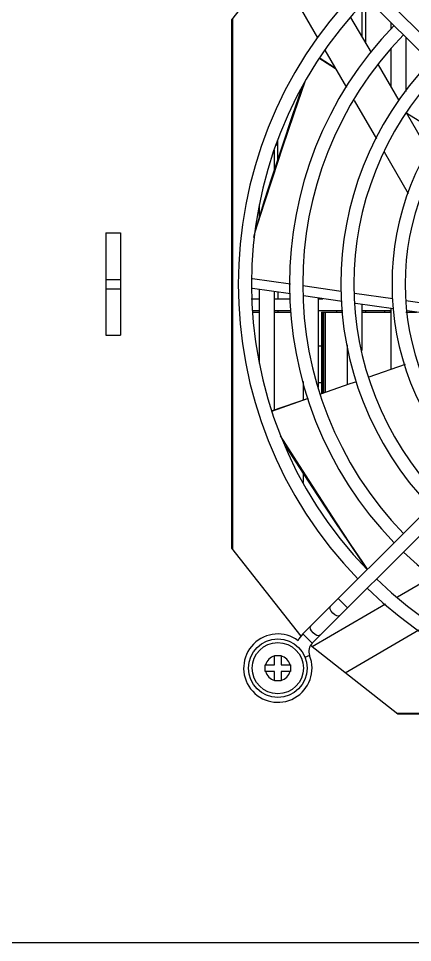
# Model space of a CAD drawing. Header units: millimetres. Extents: x 0 to 141, y -1 to 90.
# Drawn here: x 16.5 to 21.88, y 29.7 to 42.33 of the extents above; entities that cross this region are included whole.
import ezdxf

# ---------------------------------------------------------------- set-up
doc = ezdxf.new("R2010")
doc.units = ezdxf.units.MM

msp = doc.modelspace()

# ---------------------------------------------------------------- linework, layer by layer
for p, q in [((20.51, 43.607), (24.647, 39.471)), ((19.41, 42.31), (20.351, 43.505)), ((20.383, 43.48), (24.519, 39.343)), ((20.003, 43.064), (20.583, 42.067)), ((21.24, 42.576), (21.24, 41.998)), ((21.19, 42.529), (21.19, 42.084)), ((19.41, 35.09), (19.41, 42.31)), ((19.423, 42.327), (19.423, 35.073)), ((21.318, 41.864), (21.039, 42.344)), ((21.59, 42.193), (21.59, 42.273)), ((21.79, 42.073), (21.79, 41.331)), ((20.683, 41.895), (20.979, 41.385)), ((21.59, 41.396), (21.59, 41.926)), ((20.829, 41.643), (20.601, 41.787)), ((20.824, 41.652), (20.604, 41.792)), ((21.699, 41.209), (21.415, 41.696)), ((20.262, 41.029), (20.418, 41.484)), ((21.081, 41.211), (21.386, 40.687)), ((22.09, 40.536), (21.797, 41.041)), ((22.24, 40.759), (21.801, 41.033)), ((20.04, 40.6), (20.013, 40.6)), ((20.04, 40.4), (20.04, 40.662)), ((19.99, 40.529), (19.99, 40.247)), ((21.491, 40.505), (21.821, 39.938)), ((19.79, 39.611), (19.79, 39.788)), ((19.71, 39.337), (19.732, 39.412)), ((17.69, 39.4), (17.69, 38)), ((17.69, 39.4), (17.89, 39.4)), ((17.89, 39.4), (17.89, 38)), ((17.69, 38.764), (17.89, 38.764)), ((20.212, 38.698), (19.693, 38.773)), ((20.907, 38.598), (20.382, 38.674)), ((17.69, 38.636), (17.89, 38.636)), ((20.212, 38.564), (19.693, 38.638)), ((19.79, 37.612), (19.79, 38.624)), ((19.99, 38.596), (19.99, 36.978)), ((20.04, 38.588), (20.04, 38.5)), ((20.917, 38.462), (20.392, 38.538)), ((21.61, 38.496), (21.089, 38.572)), ((19.677, 38.5), (19.79, 38.5)), ((19.99, 38.5), (20.212, 38.5)), ((20.59, 38.509), (20.59, 37.287)), ((20.59, 38.5), (20.654, 38.5)), ((21.62, 38.361), (21.099, 38.436)), ((21.19, 38.423), (21.19, 37.792)), ((22.324, 38.393), (21.79, 38.47)), ((19.79, 38.335), (19.693, 38.335)), ((19.693, 38.315), (19.79, 38.315)), ((20.214, 38.335), (19.99, 38.335)), ((19.99, 38.315), (20.217, 38.315)), ((20.04, 38.335), (20.04, 38.315)), ((20.926, 38.335), (20.59, 38.335)), ((20.639, 38.315), (20.639, 37.201)), ((20.639, 38.315), (20.928, 38.315)), ((20.643, 37.202), (20.643, 38.315)), ((20.654, 37.206), (20.654, 38.315)), ((20.67, 37.212), (20.67, 38.315)), ((20.69, 37.218), (20.69, 38.315)), ((20.84, 38.335), (20.84, 38.315)), ((21.59, 38.335), (21.19, 38.335)), ((21.19, 38.315), (21.59, 38.315)), ((21.24, 38.335), (21.24, 38.315)), ((21.5, 38.315), (21.5, 38.335)), ((21.58, 38.315), (21.58, 38.335)), ((21.59, 37.532), (21.59, 38.365)), ((21.79, 38.315), (21.935, 38.315)), ((22.335, 38.258), (21.805, 38.334)), ((24.519, 38.057), (20.383, 33.92)), ((17.69, 38), (17.89, 38)), ((24.647, 37.929), (20.51, 33.793)), ((20.639, 37.85), (20.59, 37.85)), ((20.99, 37.322), (20.99, 37.867)), ((21.779, 37.599), (21.284, 37.425)), ((20.39, 37.115), (20.39, 37.366)), ((20.639, 37.35), (20.59, 37.35)), ((21.026, 37.334), (20.624, 37.196)), ((21.026, 37.334), (20.625, 37.194)), ((21.114, 37.365), (21.026, 37.334)), ((20.454, 37.137), (19.951, 36.964)), ((20.455, 37.134), (19.953, 36.959)), ((20.334, 36.221), (20.076, 36.626)), ((20.39, 35.986), (20.39, 36.112)), ((20.357, 33.887), (19.41, 35.09)), ((22.153, 34.699), (21.673, 34.42)), ((20.991, 34.274), (20.864, 34.401)), ((21.511, 34.325), (20.509, 33.742)), ((20.51, 33.793), (20.383, 33.92)), ((20.959, 33.387), (21.968, 33.974)), ((21.68, 32.82), (20.485, 33.761)), ((19.996, 33.494), (19.996, 33.625)), ((19.996, 33.625), (20.084, 33.625)), ((20.084, 33.625), (20.084, 33.494)), ((20.475, 33.621), (20.411, 33.596)), ((19.865, 33.406), (19.865, 33.494)), ((19.865, 33.494), (19.996, 33.494)), ((20.084, 33.494), (20.215, 33.494)), ((20.215, 33.494), (20.215, 33.406)), ((19.996, 33.406), (19.865, 33.406)), ((19.996, 33.275), (19.996, 33.406)), ((20.084, 33.406), (20.084, 33.275)), ((20.215, 33.406), (20.084, 33.406)), ((20.084, 33.275), (19.996, 33.275)), ((21.663, 32.833), (28.917, 32.833)), ((28.9, 32.82), (21.68, 32.82)), ((3.44, 29.7), (32.14, 29.7))]:
    msp.add_line(p, q)
for points in [[(19.731, 39.412), (19.767, 39.537), (19.86, 39.841), (19.963, 40.165), (20.098, 40.576), (20.241, 41.005), (20.366, 41.375)], [(19.732, 39.412), (19.767, 39.526), (19.858, 39.812), (19.97, 40.157), (20.105, 40.564), (20.262, 41.029)], [(21.265, 34.802), (21.192, 34.904), (21.013, 35.166), (20.823, 35.449), (20.586, 35.81), (20.34, 36.19), (20.15, 36.485)], [(21.265, 34.803), (21.201, 34.897), (21.034, 35.146), (20.834, 35.449), (20.6, 35.809), (20.334, 36.221)], [(20.885, 34.168), (20.868, 34.161), (20.844, 34.164), (20.817, 34.178), (20.79, 34.2), (20.768, 34.227), (20.754, 34.254), (20.751, 34.278), (20.758, 34.295)], [(20.616, 33.899), (20.599, 33.892), (20.575, 33.895), (20.548, 33.909), (20.521, 33.931), (20.499, 33.958), (20.485, 33.985), (20.482, 34.009), (20.489, 34.026)]]:
    msp.add_lwpolyline(points)
for radius in [0.4, 0.35]:
    msp.add_circle((20.04, 33.45), radius)
for centre, radius, start, end in [((25.29, 38.7), 5.79, 135.8895, 224.1105), ((25.29, 38.7), 5.61, 135.9182, 224.0818), ((25.29, 38.7), 5.09, 136.0122, 223.9878), ((25.29, 38.7), 4.91, 136.0511, 223.9489), ((25.29, 38.7), 4.39, 136.1756, 223.8244), ((25.29, 38.7), 4.21, 136.2259, 223.7741), ((25.29, 38.7), 3.69, 136.4027, 223.5973), ((25.29, 38.7), 3.51, 136.4745, 223.5255), ((25.29, 38.7), 5.09, 226.0168, 313.9832), ((25.29, 38.7), 5.61, 225.9227, 314.0773), ((25.29, 38.7), 5.79, 225.8941, 314.1059), ((20.04, 33.45), 0.467, 53.2738, 21.5016), ((20.623, 33.68), 0.34, 135, 154.9393), ((20.623, 33.68), 0.16, 135, 201.5016), ((20.04, 33.45), 0.174, 104.5292, 165.4708), ((20.04, 33.45), 0.174, 14.5292, 75.4708), ((20.04, 33.45), 0.174, 194.5292, 255.4708), ((20.04, 33.45), 0.174, 284.5292, 345.4708)]:
    msp.add_arc(centre, radius, start, end)

doc.saveas('drawing.dxf')
